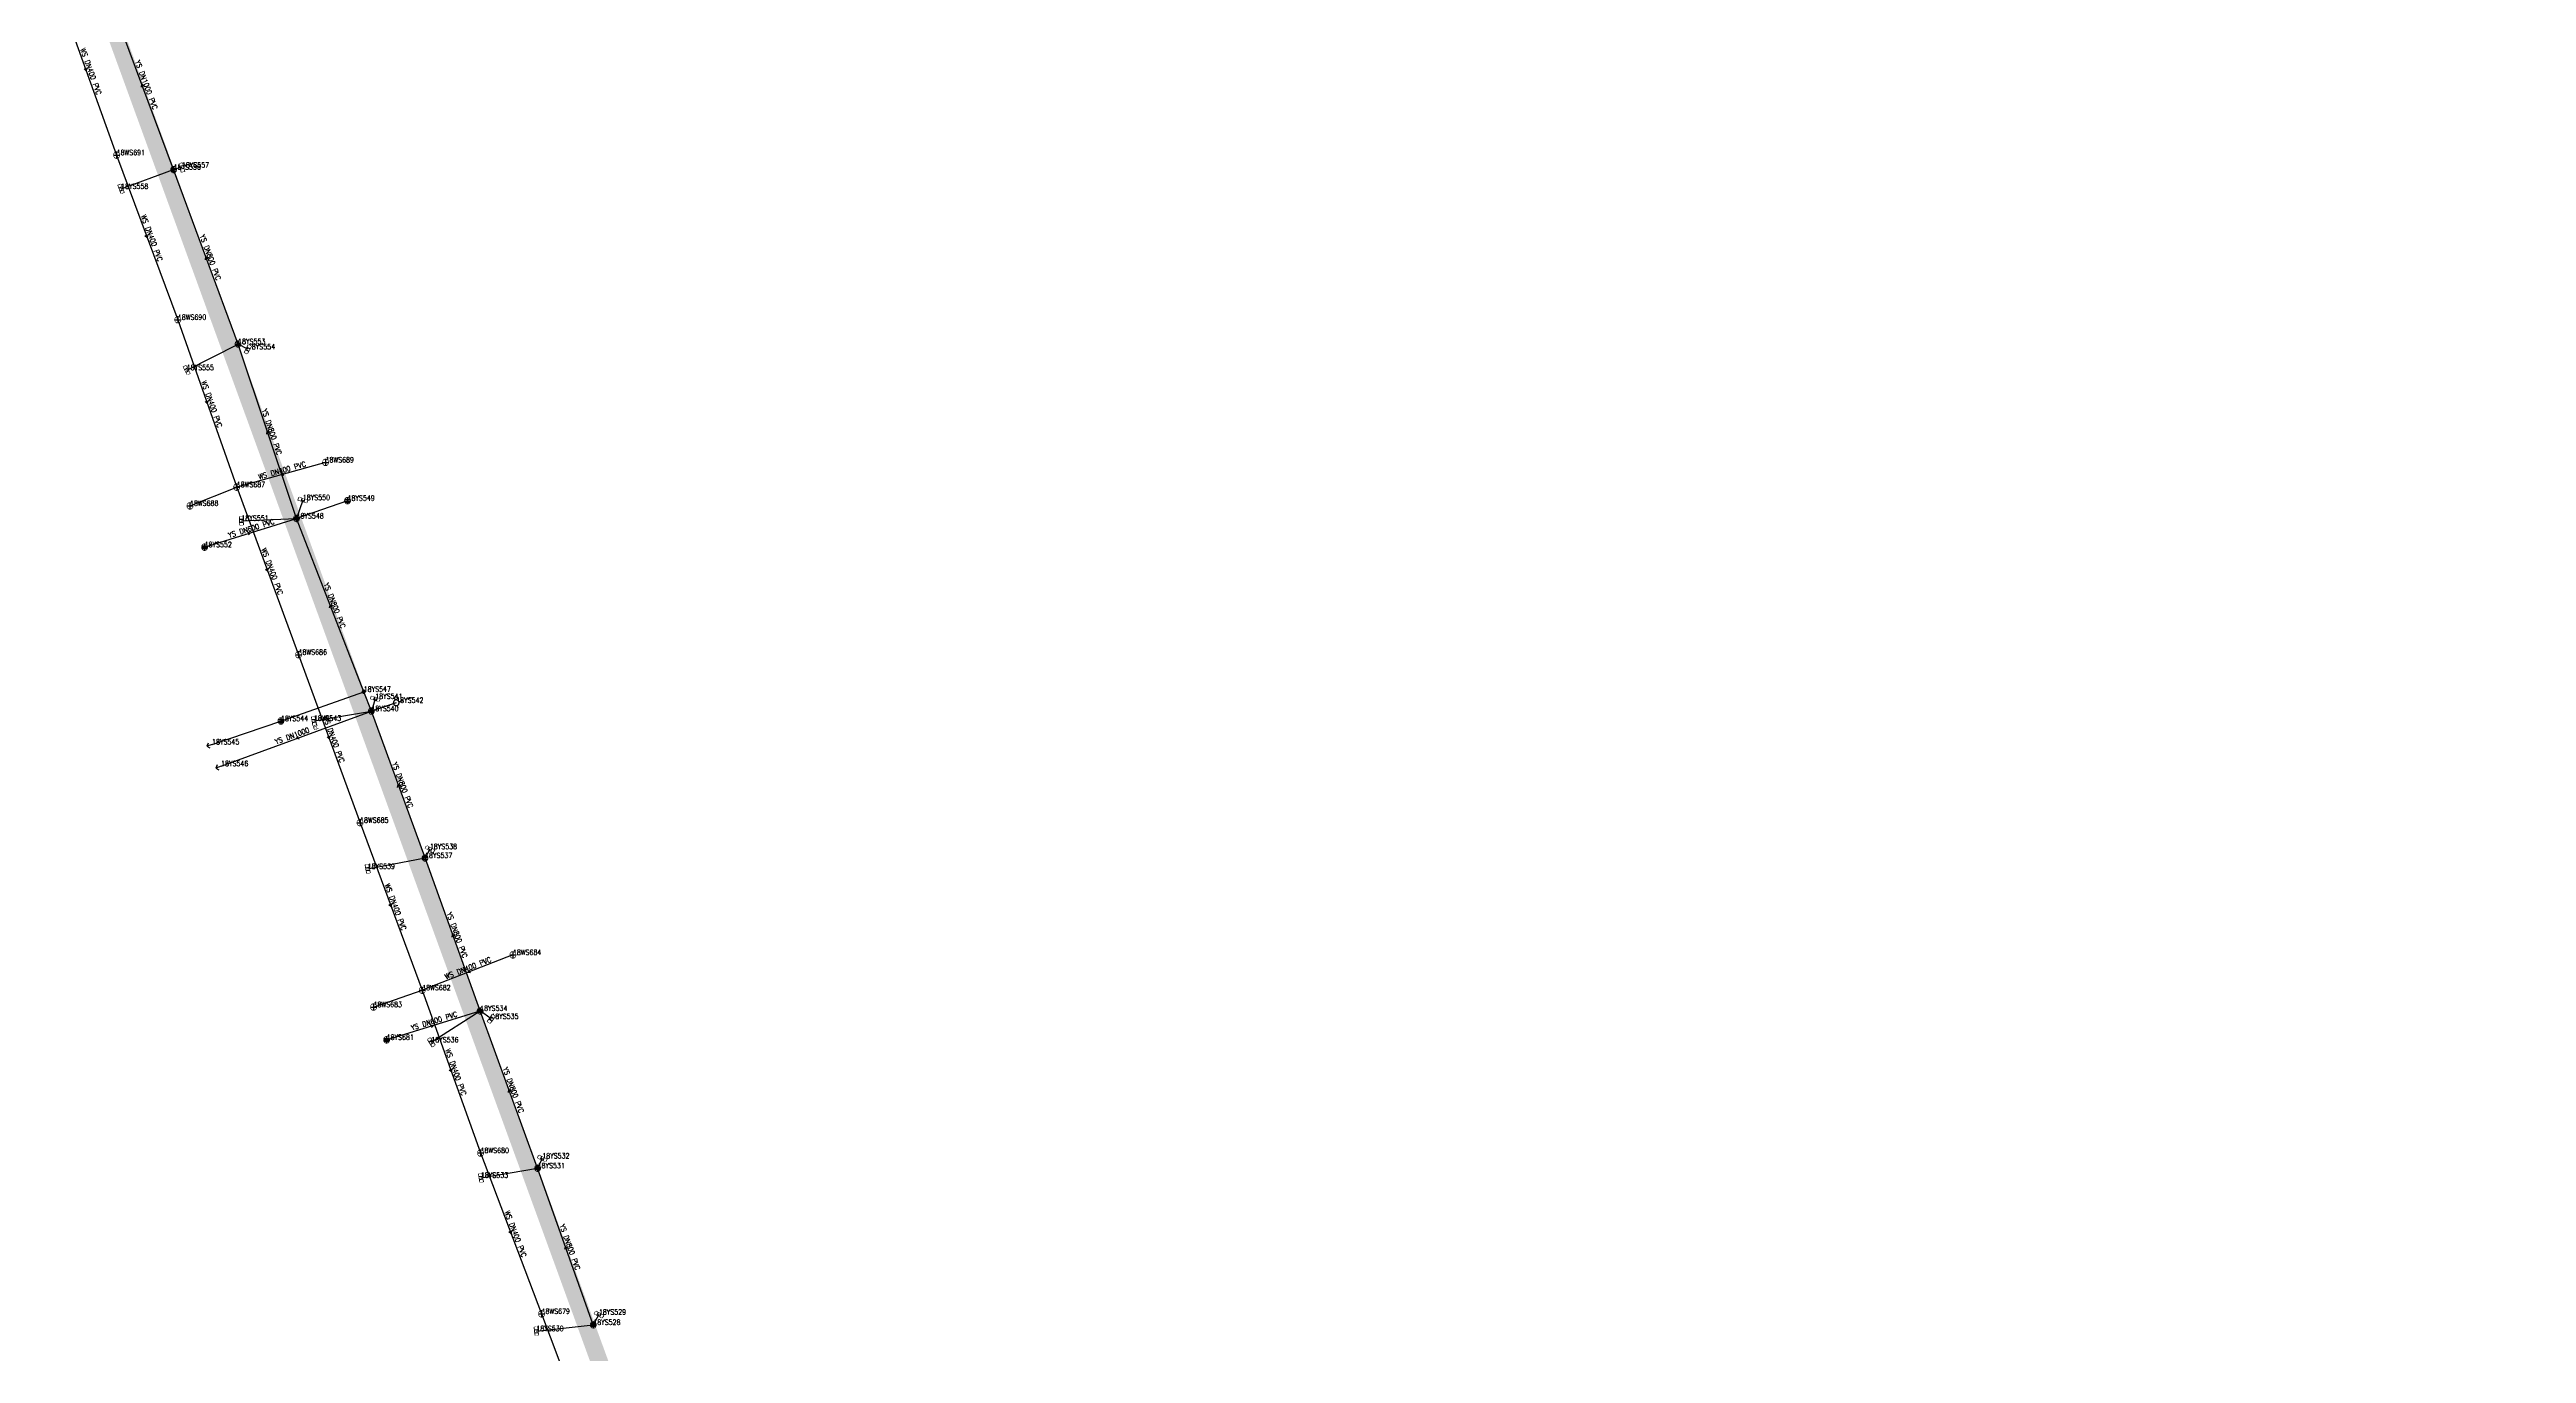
# Model space of a CAD drawing. Extents: x 78813 to 99477, y 2421021 to 2448125.
# Drawn here: x 87670.7 to 88101.1, y 2422597.5 to 2422824.1 of the extents above; entities that cross this region are included whole.
import ezdxf
from ezdxf.enums import TextEntityAlignment as Align

# ---------------------------------------------------------------- set-up
doc = ezdxf.new("R2010")
doc.units = 0
doc.set_wipeout_variables(frame=1)
doc.layers.get('0').update_dxf_attribs({"linetype": 'CONTINUOUS'})
for name, color, linetype in [('DX_WS', 16, 'CONTINUOUS'), ('DX_YS', 42, 'CONTINUOUS'), ('道路', 5, 'CONTINUOUS')]:
    doc.layers.add(name, color=color, linetype=linetype)
doc.layers.add('WSLINE', color=7, linetype='CONTINUOUS', true_color=0x7f0000)
doc.layers.add('YSLINE', color=7, linetype='CONTINUOUS', true_color=0xcc9900)
doc.styles.add('CcNameZT', font='txt.SHX', dxfattribs={"width": 0.8, "bigfont": 'HZTXT.SHX'})
doc.styles.add('PointNameZT', font='txt.SHX', dxfattribs={"width": 0.8, "bigfont": 'HZTXT.SHX'})

# ---------------------------------------------------------------- blocks, each defined once
blk = doc.blocks.new('GC546')
at = {"color": 0}
for p in [(0.866, 0.5), (0.866, -0.5)]:
    blk.add_line(p, (0, 0), dxfattribs=at)
blk = doc.blocks.new('PS污水井')
blk.add_lwpolyline([(1, 0), (1, 0.07), (0.99, 0.14), (0.98, 0.21), (0.96, 0.28), (0.94, 0.34), (0.91, 0.41), (0.88, 0.47), (0.85, 0.53), (0.81, 0.59), (0.77, 0.64), (0.72, 0.69), (0.67, 0.74), (0.62, 0.79), (0.56, 0.83), (0.5, 0.87), (0.44, 0.9), (0.37, 0.93), (0.31, 0.95), (0.24, 0.97), (0.17, 0.98), (0.1, 0.99), (0.03, 1), (-0.03, 1), (-0.1, 0.99), (-0.17, 0.98), (-0.24, 0.97), (-0.31, 0.95), (-0.37, 0.93), (-0.44, 0.9), (-0.5, 0.87), (-0.56, 0.83), (-0.62, 0.79), (-0.67, 0.74), (-0.72, 0.69), (-0.77, 0.64), (-0.81, 0.59), (-0.85, 0.53), (-0.88, 0.47), (-0.91, 0.41), (-0.94, 0.34), (-0.96, 0.28), (-0.98, 0.21), (-0.99, 0.14), (-1, 0.07), (-1, 0), (-1, -0.07), (-0.99, -0.14), (-0.98, -0.21), (-0.96, -0.28), (-0.94, -0.34), (-0.91, -0.41), (-0.88, -0.47), (-0.85, -0.53), (-0.81, -0.59), (-0.77, -0.64), (-0.72, -0.69), (-0.67, -0.74), (-0.62, -0.79), (-0.56, -0.83), (-0.5, -0.87), (-0.44, -0.9), (-0.37, -0.93), (-0.31, -0.95), (-0.24, -0.97), (-0.17, -0.98), (-0.1, -0.99), (-0.03, -1), (0.03, -1), (0.1, -0.99), (0.17, -0.98), (0.24, -0.97), (0.31, -0.95), (0.37, -0.93), (0.44, -0.9), (0.5, -0.87), (0.56, -0.83), (0.62, -0.79), (0.67, -0.74), (0.72, -0.69), (0.77, -0.64), (0.81, -0.59), (0.85, -0.53), (0.88, -0.47), (0.91, -0.41), (0.94, -0.34), (0.96, -0.28), (0.98, -0.21), (0.99, -0.14), (1, 0)], close=True)
blk.add_wipeout([(1, 0), (1, 0.07), (0.99, 0.14), (0.98, 0.21), (0.96, 0.28), (0.94, 0.34), (0.91, 0.41), (0.88, 0.47), (0.85, 0.53), (0.81, 0.59), (0.77, 0.64), (0.72, 0.69), (0.67, 0.74), (0.62, 0.79), (0.56, 0.83), (0.5, 0.87), (0.44, 0.9), (0.37, 0.93), (0.31, 0.95), (0.24, 0.97), (0.17, 0.98), (0.1, 0.99), (0.03, 1), (-0.03, 1), (-0.1, 0.99), (-0.17, 0.98), (-0.24, 0.97), (-0.31, 0.95), (-0.37, 0.93), (-0.44, 0.9), (-0.5, 0.87), (-0.56, 0.83), (-0.62, 0.79), (-0.67, 0.74), (-0.72, 0.69), (-0.77, 0.64), (-0.81, 0.59), (-0.85, 0.53), (-0.88, 0.47), (-0.91, 0.41), (-0.94, 0.34), (-0.96, 0.28), (-0.98, 0.21), (-0.99, 0.14), (-1, 0.07), (-1, 0), (-1, -0.07), (-0.99, -0.14), (-0.98, -0.21), (-0.96, -0.28), (-0.94, -0.34), (-0.91, -0.41), (-0.88, -0.47), (-0.85, -0.53), (-0.81, -0.59), (-0.77, -0.64), (-0.72, -0.69), (-0.67, -0.74), (-0.62, -0.79), (-0.56, -0.83), (-0.5, -0.87), (-0.44, -0.9), (-0.37, -0.93), (-0.31, -0.95), (-0.24, -0.97), (-0.17, -0.98), (-0.1, -0.99), (-0.03, -1), (0.03, -1), (0.1, -0.99), (0.17, -0.98), (0.24, -0.97), (0.31, -0.95), (0.37, -0.93), (0.44, -0.9), (0.5, -0.87), (0.56, -0.83), (0.62, -0.79), (0.67, -0.74), (0.72, -0.69), (0.77, -0.64), (0.81, -0.59), (0.85, -0.53), (0.88, -0.47), (0.91, -0.41), (0.94, -0.34), (0.96, -0.28), (0.98, -0.21), (0.99, -0.14)])
for p, q in [((-1, 0), (0, 0)), ((0, 1), (0, 0)), ((0, 0), (0, -1)), ((0, 0), (1, 0))]:
    blk.add_line(p, q)
blk = doc.blocks.new('PS出水口')
for points in [[(0, 0), (1.97, 0)], [(1.15, -0.88), (1.97, 0), (1.11, 0.93)]]:
    blk.add_lwpolyline(points)
blk = doc.blocks.new('PS雨水井')
blk.add_lwpolyline([(1, 0), (1, 0.07), (0.99, 0.14), (0.98, 0.21), (0.96, 0.28), (0.94, 0.34), (0.91, 0.41), (0.88, 0.47), (0.85, 0.53), (0.81, 0.59), (0.77, 0.64), (0.72, 0.69), (0.67, 0.74), (0.62, 0.79), (0.56, 0.83), (0.5, 0.87), (0.44, 0.9), (0.37, 0.93), (0.31, 0.95), (0.24, 0.97), (0.17, 0.98), (0.1, 0.99), (0.03, 1), (-0.03, 1), (-0.1, 0.99), (-0.17, 0.98), (-0.24, 0.97), (-0.31, 0.95), (-0.37, 0.93), (-0.44, 0.9), (-0.5, 0.87), (-0.56, 0.83), (-0.62, 0.79), (-0.67, 0.74), (-0.72, 0.69), (-0.77, 0.64), (-0.81, 0.59), (-0.85, 0.53), (-0.88, 0.47), (-0.91, 0.41), (-0.94, 0.34), (-0.96, 0.28), (-0.98, 0.21), (-0.99, 0.14), (-1, 0.07), (-1, 0), (-1, -0.07), (-0.99, -0.14), (-0.98, -0.21), (-0.96, -0.28), (-0.94, -0.34), (-0.91, -0.41), (-0.88, -0.47), (-0.85, -0.53), (-0.81, -0.59), (-0.77, -0.64), (-0.72, -0.69), (-0.67, -0.74), (-0.62, -0.79), (-0.56, -0.83), (-0.5, -0.87), (-0.44, -0.9), (-0.37, -0.93), (-0.31, -0.95), (-0.24, -0.97), (-0.17, -0.98), (-0.1, -0.99), (-0.03, -1), (0.03, -1), (0.1, -0.99), (0.17, -0.98), (0.24, -0.97), (0.31, -0.95), (0.37, -0.93), (0.44, -0.9), (0.5, -0.87), (0.56, -0.83), (0.62, -0.79), (0.67, -0.74), (0.72, -0.69), (0.77, -0.64), (0.81, -0.59), (0.85, -0.53), (0.88, -0.47), (0.91, -0.41), (0.94, -0.34), (0.96, -0.28), (0.98, -0.21), (0.99, -0.14), (1, 0)], close=True)
blk.add_wipeout([(1, 0), (1, 0.07), (0.99, 0.14), (0.98, 0.21), (0.96, 0.28), (0.94, 0.34), (0.91, 0.41), (0.88, 0.47), (0.85, 0.53), (0.81, 0.59), (0.77, 0.64), (0.72, 0.69), (0.67, 0.74), (0.62, 0.79), (0.56, 0.83), (0.5, 0.87), (0.44, 0.9), (0.37, 0.93), (0.31, 0.95), (0.24, 0.97), (0.17, 0.98), (0.1, 0.99), (0.03, 1), (-0.03, 1), (-0.1, 0.99), (-0.17, 0.98), (-0.24, 0.97), (-0.31, 0.95), (-0.37, 0.93), (-0.44, 0.9), (-0.5, 0.87), (-0.56, 0.83), (-0.62, 0.79), (-0.67, 0.74), (-0.72, 0.69), (-0.77, 0.64), (-0.81, 0.59), (-0.85, 0.53), (-0.88, 0.47), (-0.91, 0.41), (-0.94, 0.34), (-0.96, 0.28), (-0.98, 0.21), (-0.99, 0.14), (-1, 0.07), (-1, 0), (-1, -0.07), (-0.99, -0.14), (-0.98, -0.21), (-0.96, -0.28), (-0.94, -0.34), (-0.91, -0.41), (-0.88, -0.47), (-0.85, -0.53), (-0.81, -0.59), (-0.77, -0.64), (-0.72, -0.69), (-0.67, -0.74), (-0.62, -0.79), (-0.56, -0.83), (-0.5, -0.87), (-0.44, -0.9), (-0.37, -0.93), (-0.31, -0.95), (-0.24, -0.97), (-0.17, -0.98), (-0.1, -0.99), (-0.03, -1), (0.03, -1), (0.1, -0.99), (0.17, -0.98), (0.24, -0.97), (0.31, -0.95), (0.37, -0.93), (0.44, -0.9), (0.5, -0.87), (0.56, -0.83), (0.62, -0.79), (0.67, -0.74), (0.72, -0.69), (0.77, -0.64), (0.81, -0.59), (0.85, -0.53), (0.88, -0.47), (0.91, -0.41), (0.94, -0.34), (0.96, -0.28), (0.98, -0.21), (0.99, -0.14)])
for p, q in [((-1, 0), (0, 0)), ((-0.88, 0.48), (0, 0.47)), ((0, 1), (0, 0)), ((0, 0.47), (0.88, 0.47)), ((0, 0), (0, -1)), ((0, 0), (1, 0)), ((-0.88, -0.48), (0, -0.48)), ((0, -0.48), (0.88, -0.48))]:
    blk.add_line(p, q)
blk = doc.blocks.new('PS雨篦')
blk.add_lwpolyline([(-1.5, 0.5), (0, 0.5), (1.5, 0.5), (1.5, -0.5), (0, -0.5), (-1.5, -0.5)], close=True)
blk.add_wipeout([(-1.5, 0.5), (0, 0.5), (1.5, 0.5), (1.5, -0.5), (0, -0.5), (-1.5, -0.5)])
for p, q in [((-0.51, -0.5), (-0.51, 0.5)), ((0.49, -0.5), (0.49, 0.5))]:
    blk.add_line(p, q)
blk = doc.blocks.new('PS管线点')
blk.add_wipeout([(0.5, 0), (0.5, 0.03), (0.5, 0.07), (0.49, 0.1), (0.48, 0.14), (0.47, 0.17), (0.46, 0.2), (0.44, 0.23), (0.42, 0.26), (0.4, 0.29), (0.38, 0.32), (0.36, 0.35), (0.33, 0.37), (0.31, 0.39), (0.28, 0.41), (0.25, 0.43), (0.22, 0.45), (0.19, 0.46), (0.15, 0.48), (0.12, 0.49), (0.09, 0.49), (0.05, 0.5), (0.02, 0.5), (-0.02, 0.5), (-0.05, 0.5), (-0.09, 0.49), (-0.12, 0.49), (-0.15, 0.48), (-0.19, 0.46), (-0.22, 0.45), (-0.25, 0.43), (-0.28, 0.41), (-0.31, 0.39), (-0.33, 0.37), (-0.36, 0.35), (-0.38, 0.32), (-0.4, 0.29), (-0.42, 0.26), (-0.44, 0.23), (-0.46, 0.2), (-0.47, 0.17), (-0.48, 0.14), (-0.49, 0.1), (-0.5, 0.07), (-0.5, 0.03), (-0.5, 0), (-0.5, -0.03), (-0.5, -0.07), (-0.49, -0.1), (-0.48, -0.14), (-0.47, -0.17), (-0.46, -0.2), (-0.44, -0.23), (-0.42, -0.26), (-0.4, -0.29), (-0.38, -0.32), (-0.36, -0.35), (-0.33, -0.37), (-0.31, -0.39), (-0.28, -0.41), (-0.25, -0.43), (-0.22, -0.45), (-0.19, -0.46), (-0.15, -0.48), (-0.12, -0.49), (-0.09, -0.49), (-0.05, -0.5), (-0.02, -0.5), (0.02, -0.5), (0.05, -0.5), (0.09, -0.49), (0.12, -0.49), (0.15, -0.48), (0.19, -0.46), (0.22, -0.45), (0.25, -0.43), (0.28, -0.41), (0.31, -0.39), (0.33, -0.37), (0.36, -0.35), (0.38, -0.32), (0.4, -0.29), (0.42, -0.26), (0.44, -0.23), (0.46, -0.2), (0.47, -0.17), (0.48, -0.14), (0.49, -0.1), (0.5, -0.07)])
blk.add_lwpolyline([(0.5, 0), (0.5, 0.03), (0.5, 0.07), (0.49, 0.1), (0.48, 0.14), (0.47, 0.17), (0.46, 0.2), (0.44, 0.23), (0.42, 0.26), (0.4, 0.29), (0.38, 0.32), (0.36, 0.35), (0.33, 0.37), (0.31, 0.39), (0.28, 0.41), (0.25, 0.43), (0.22, 0.45), (0.19, 0.46), (0.15, 0.48), (0.12, 0.49), (0.09, 0.49), (0.05, 0.5), (0.02, 0.5), (-0.02, 0.5), (-0.05, 0.5), (-0.09, 0.49), (-0.12, 0.49), (-0.15, 0.48), (-0.19, 0.46), (-0.22, 0.45), (-0.25, 0.43), (-0.28, 0.41), (-0.31, 0.39), (-0.33, 0.37), (-0.36, 0.35), (-0.38, 0.32), (-0.4, 0.29), (-0.42, 0.26), (-0.44, 0.23), (-0.46, 0.2), (-0.47, 0.17), (-0.48, 0.14), (-0.49, 0.1), (-0.5, 0.07), (-0.5, 0.03), (-0.5, 0), (-0.5, -0.03), (-0.5, -0.07), (-0.49, -0.1), (-0.48, -0.14), (-0.47, -0.17), (-0.46, -0.2), (-0.44, -0.23), (-0.42, -0.26), (-0.4, -0.29), (-0.38, -0.32), (-0.36, -0.35), (-0.33, -0.37), (-0.31, -0.39), (-0.28, -0.41), (-0.25, -0.43), (-0.22, -0.45), (-0.19, -0.46), (-0.15, -0.48), (-0.12, -0.49), (-0.09, -0.49), (-0.05, -0.5), (-0.02, -0.5), (0.02, -0.5), (0.05, -0.5), (0.09, -0.49), (0.12, -0.49), (0.15, -0.48), (0.19, -0.46), (0.22, -0.45), (0.25, -0.43), (0.28, -0.41), (0.31, -0.39), (0.33, -0.37), (0.36, -0.35), (0.38, -0.32), (0.4, -0.29), (0.42, -0.26), (0.44, -0.23), (0.46, -0.2), (0.47, -0.17), (0.48, -0.14), (0.49, -0.1), (0.5, -0.07), (0.5, 0)], close=True)
blk = doc.blocks.new('PS预留口')
blk.add_lwpolyline([(4.2, 0), (5.8, 0)])
blk.add_wipeout([(1, 0), (1, 0.07), (0.99, 0.14), (0.98, 0.21), (0.96, 0.28), (0.94, 0.34), (0.91, 0.41), (0.88, 0.47), (0.85, 0.53), (0.81, 0.59), (0.77, 0.64), (0.72, 0.69), (0.67, 0.74), (0.62, 0.79), (0.56, 0.83), (0.5, 0.87), (0.44, 0.9), (0.37, 0.93), (0.31, 0.95), (0.24, 0.97), (0.17, 0.98), (0.1, 0.99), (0.03, 1), (-0.03, 1), (-0.1, 0.99), (-0.17, 0.98), (-0.24, 0.97), (-0.31, 0.95), (-0.37, 0.93), (-0.44, 0.9), (-0.5, 0.87), (-0.56, 0.83), (-0.62, 0.79), (-0.67, 0.74), (-0.72, 0.69), (-0.77, 0.64), (-0.81, 0.59), (-0.85, 0.53), (-0.88, 0.47), (-0.91, 0.41), (-0.94, 0.34), (-0.96, 0.28), (-0.98, 0.21), (-0.99, 0.14), (-1, 0.07), (-1, 0), (-1, -0.07), (-0.99, -0.14), (-0.98, -0.21), (-0.96, -0.28), (-0.94, -0.34), (-0.91, -0.41), (-0.88, -0.47), (-0.85, -0.53), (-0.81, -0.59), (-0.77, -0.64), (-0.72, -0.69), (-0.67, -0.74), (-0.62, -0.79), (-0.56, -0.83), (-0.5, -0.87), (-0.44, -0.9), (-0.37, -0.93), (-0.31, -0.95), (-0.24, -0.97), (-0.17, -0.98), (-0.1, -0.99), (-0.03, -1), (0.03, -1), (0.1, -0.99), (0.17, -0.98), (0.24, -0.97), (0.31, -0.95), (0.37, -0.93), (0.44, -0.9), (0.5, -0.87), (0.56, -0.83), (0.62, -0.79), (0.67, -0.74), (0.72, -0.69), (0.77, -0.64), (0.81, -0.59), (0.85, -0.53), (0.88, -0.47), (0.91, -0.41), (0.94, -0.34), (0.96, -0.28), (0.98, -0.21), (0.99, -0.14)])
blk.add_line((1, 0), (2.6, 0))
blk.add_lwpolyline([(1, 0), (1, 0.07), (0.99, 0.14), (0.98, 0.21), (0.96, 0.28), (0.94, 0.34), (0.91, 0.41), (0.88, 0.47), (0.85, 0.53), (0.81, 0.59), (0.77, 0.64), (0.72, 0.69), (0.67, 0.74), (0.62, 0.79), (0.56, 0.83), (0.5, 0.87), (0.44, 0.9), (0.37, 0.93), (0.31, 0.95), (0.24, 0.97), (0.17, 0.98), (0.1, 0.99), (0.03, 1), (-0.03, 1), (-0.1, 0.99), (-0.17, 0.98), (-0.24, 0.97), (-0.31, 0.95), (-0.37, 0.93), (-0.44, 0.9), (-0.5, 0.87), (-0.56, 0.83), (-0.62, 0.79), (-0.67, 0.74), (-0.72, 0.69), (-0.77, 0.64), (-0.81, 0.59), (-0.85, 0.53), (-0.88, 0.47), (-0.91, 0.41), (-0.94, 0.34), (-0.96, 0.28), (-0.98, 0.21), (-0.99, 0.14), (-1, 0.07), (-1, 0), (-1, -0.07), (-0.99, -0.14), (-0.98, -0.21), (-0.96, -0.28), (-0.94, -0.34), (-0.91, -0.41), (-0.88, -0.47), (-0.85, -0.53), (-0.81, -0.59), (-0.77, -0.64), (-0.72, -0.69), (-0.67, -0.74), (-0.62, -0.79), (-0.56, -0.83), (-0.5, -0.87), (-0.44, -0.9), (-0.37, -0.93), (-0.31, -0.95), (-0.24, -0.97), (-0.17, -0.98), (-0.1, -0.99), (-0.03, -1), (0.03, -1), (0.1, -0.99), (0.17, -0.98), (0.24, -0.97), (0.31, -0.95), (0.37, -0.93), (0.44, -0.9), (0.5, -0.87), (0.56, -0.83), (0.62, -0.79), (0.67, -0.74), (0.72, -0.69), (0.77, -0.64), (0.81, -0.59), (0.85, -0.53), (0.88, -0.47), (0.91, -0.41), (0.94, -0.34), (0.96, -0.28), (0.98, -0.21), (0.99, -0.14), (1, 0)], close=True)
for points in [[(0, 1), (0, 2)], [(0, -2), (0, -1)]]:
    blk.add_lwpolyline(points)

msp = doc.modelspace()

# ---------------------------------------------------------------- block references
at = {"layer": 'DX_WS', "yscale": 0.5, "zscale": 0.5}
for p, xscale, rotation in [((87677.08, 2422820.43, 1.41), 0.5000000001357968, 109.7590843026944), ((87687.66, 2422791.46, 1.44), 0.4999999999128417, 110.3759325751962), ((87698.1, 2422762.6, 1.44), 0.4999999999554566, 109.3995399152059), ((87710.93, 2422750.21, 1.55), 0.5000000000450772, 15.60130783226002), ((87708.59, 2422733.5, 1.38), 0.5000000001353091, 110.2400881809159), ((87719.3, 2422704.33, 1.35), 0.5000000000511404, 110.0949780852675), ((87730.05, 2422675.17, 1.38), 0.5000000000618906, 110.3568577962244), ((87743.33, 2422663.69, 1.56), 0.5000000000191583, 21.22647690584033), ((87740.52, 2422646.47, 1.47), 0.5000000001390644, 109.7107366777624), ((87750.89, 2422618.34, 1.47), 0.5000000001414706, 110.7657669271556)]:
    msp.add_blockref('GC546', p, dxfattribs=dict(at, xscale=xscale, rotation=rotation))
at = {"layer": 'DX_YS', "yscale": 0.5, "zscale": 0.5}
for name, p, xscale, rotation in [('GC546', (87686.74, 2422818.08, 2.67), 0.4999999999011732, 290.4165922700901), ('GC546', (87697.85, 2422788.09, 2.6), 0.5000000000463652, 290.2742438753552), ('GC546', (87708.53, 2422757.77, 2.52), 0.4999999999813657, 288.5085937446858), ('GC546', (87719.44, 2422727.55, 2.64), 0.5000000000647984, 291.2004372129498), ('PS出水口', (87698.93, 2422703.34, 1.49), 0.5000000000075325, 198.7774325898387), ('GC546', (87713.55, 2422704.35, 1.67), 0.4999999999334782, 20.10787543253575), ('PS出水口', (87700.49, 2422699.57, 1.52), 0.4999999999334782, 200.1078754325358), ('GC546', (87731.27, 2422696.37, 2.69), 0.5000000001643665, 290.0747618210027), ('GC546', (87740.73, 2422670.31, 2.67), 0.500000000032575, 289.8206237236381), ('GC546', (87750.51, 2422643.35, 2.69), 0.5000000000381966, 290.0564470155459), ('GC546', (87760.34, 2422616.07, 2.68), 0.4999999998688717, 289.582466964225)]:
    msp.add_blockref(name, p, dxfattribs=dict(at, xscale=xscale, rotation=rotation))

# ---------------------------------------------------------------- texts
at = {"layer": 'DX_WS', "style": 'CcNameZT', "width": 0.8}
for rotation, p in [(289.7591, (87677.32, 2422820.52, 1.41)), (290.3759, (87687.9, 2422791.55, 1.41)), (289.3995, (87698.34, 2422762.69, 1.48)), (15.6013, (87710.87, 2422750.45, 1.65)), (290.2401, (87708.83, 2422733.59, 1.35)), (290.095, (87719.54, 2422704.42, 1.39)), (290.3569, (87730.28, 2422675.26, 1.32)), (21.2265, (87743.24, 2422663.92, 1.68)), (289.7107, (87740.75, 2422646.55, 1.46)), (290.7658, (87751.12, 2422618.43, 1.47))]:
    msp.add_text(' WS DN400 PVC', height=0.9, rotation=rotation, dxfattribs=at).set_placement(p, align=Align.CENTER)
at = {"layer": 'DX_WS', "style": 'PointNameZT', "width": 0.8}
for s, p in [('18WS691', (87682.35, 2422805.77, 1.41)), ('18WS690', (87692.98, 2422777.15, 1.48)), ('18WS689', (87718.65, 2422752.36, 1.65)), ('18WS688', (87695.09, 2422744.8, 2.15)), ('18WS687', (87703.22, 2422748.06, 1.35)), ('18WS686', (87713.96, 2422718.94, 1.39)), ('18WS685', (87724.65, 2422689.73, 1.32)), ('18WS684', (87751.21, 2422666.75, 1.68)), ('18WS682', (87735.45, 2422660.62, 1.46)), ('18WS683', (87727, 2422657.69, 2.26)), ('18WS680', (87745.59, 2422632.32, 1.47)), ('18WS679', (87756.19, 2422604.36, 1.47))]:
    msp.add_text(s, height=0.9, dxfattribs=at).set_placement(p)
at = {"layer": 'DX_YS', "style": 'CcNameZT', "width": 0.8}
for s, rotation, p in [(' YS DN1000 PVC', 290.4166, (87686.97, 2422818.16, 2.66)), (' YS DN800 PVC', 290.2742, (87698.09, 2422788.18, 2.54)), (' YS DN800 PVC', 288.5086, (87708.77, 2422757.85, 2.51)), (' YS DN600 PVC', 17.3052, (87705.55, 2422740.36, 2.58)), (' YS DN800 PVC', 291.2004, (87719.68, 2422727.64, 2.77)), (' YS DN1000 砼', 20.1079, (87713.46, 2422704.59, 1.82)), (' YS DN800 PVC', 290.0748, (87731.51, 2422696.45, 2.6)), (' YS DN800 PVC', 289.8206, (87740.96, 2422670.39, 2.66)), (' YS DN600 PVC', 17.1829, (87737.32, 2422654.74, 2.71)), (' YS DN800 PVC', 290.0564, (87750.74, 2422643.43, 2.71)), (' YS DN800 PVC', 289.5825, (87760.58, 2422616.15, 2.69))]:
    msp.add_text(s, height=0.9, rotation=rotation, dxfattribs=at).set_placement(p, align=Align.CENTER)
at = {"layer": 'DX_YS', "style": 'PointNameZT', "width": 0.8}
for s, p in [('18YS556', (87692.25, 2422803.25, 2.66)), ('18YS557', (87693.69, 2422803.62, 4.74)), ('18YS558', (87683.12, 2422799.91, 4.75)), ('18YS553', (87703.45, 2422772.94, 2.54)), ('18YS554', (87705.15, 2422772.02, 4.69)), ('18YS555', (87694.52, 2422768.4, 4.74)), ('18YS550', (87714.7, 2422745.82, 4.7)), ('18YS549', (87722.47, 2422745.71, 2.59)), ('18YS551', (87704.03, 2422742.23, 4.7)), ('18YS548', (87713.6, 2422742.61, 2.51)), ('18YS552', (87697.63, 2422737.63, 2.58)), ('18YS547', (87725.28, 2422712.5, 2.77)), ('18YS541', (87727.29, 2422711.26, 4.64)), ('18YS542', (87730.93, 2422710.58, 2)), ('18YS544', (87710.9, 2422707.41, 1.41)), ('18YS543', (87716.63, 2422707.45, 4.63)), ('18YS540', (87726.61, 2422709.13, 2.79)), ('18YS545', (87698.93, 2422703.34, 1.49)), ('18YS546', (87700.49, 2422699.57, 1.52)), ('18YS538', (87736.78, 2422685.15, 4.69)), ('18YS539', (87725.98, 2422681.7, 4.66)), ('18YS537', (87735.94, 2422683.6, 2.6)), ('18YS534', (87745.52, 2422657.02, 2.66)), ('18YS535', (87747.45, 2422655.62, 4.73)), ('18YS681', (87729.26, 2422651.99, 2.71)), ('18YS536', (87737.03, 2422651.56, 4.77)), ('18YS533', (87745.65, 2422628.02, 4.79)), ('18YS531', (87755.5, 2422629.68, 2.71)), ('18YS532', (87756.31, 2422631.37, 4.7)), ('18YS528', (87765.18, 2422602.45, 2.69)), ('18YS529', (87766.15, 2422604.23, 4.76)), ('18YS530', (87755.29, 2422601.35, 4.83))]:
    msp.add_text(s, height=0.9, dxfattribs=at).set_placement(p)

# ---------------------------------------------------------------- next in the draw order: block references
at = {"layer": 'DX_WS', "xscale": 0.5, "yscale": 0.5, "zscale": 0.5}
for p in [(87682.35, 2422805.77, 1.41), (87692.98, 2422777.15, 1.48), (87718.65, 2422752.36, 1.65), (87695.09, 2422744.8, 2.15), (87703.22, 2422748.06, 1.35), (87713.96, 2422718.94, 1.39), (87724.65, 2422689.73, 1.32), (87751.21, 2422666.75, 1.68), (87735.45, 2422660.62, 1.46), (87727, 2422657.69, 2.26), (87745.59, 2422632.32, 1.47), (87756.19, 2422604.36, 1.47)]:
    msp.add_blockref('PS污水井', p, dxfattribs=at)
at = {"layer": 'DX_YS', "yscale": 0.5, "zscale": 0.5}
for p, xscale, rotation in [((87693.69, 2422803.62, 4.74), 0.5000000001659999, 104.484733554403), ((87683.12, 2422799.91, 4.75), 0.4999999999992902, 290.098874734382), ((87705.15, 2422772.02, 4.69), 0.5000000000483807, 61.49616125554711), ((87694.52, 2422768.4, 4.74), 0.4999999999251227, 296.9027434191469), ((87714.7, 2422745.82, 4.7), 0.4999999999747802, 161.2334944697319), ((87704.03, 2422742.23, 4.7), 0.5000000002014158, 272.2853509611384), ((87727.29, 2422711.26, 4.64), 0.5000000000498674, 162.214267335723), ((87716.63, 2422707.45, 4.63), 0.5000000001877851, 279.5675647442397), ((87736.78, 2422685.15, 4.69), 0.4999999999039844, 151.3817460706441), ((87725.98, 2422681.7, 4.66), 0.4999999998338395, 280.8244805699082), ((87747.45, 2422655.62, 4.73), 0.5000000000923454, 54.08221920465661), ((87737.03, 2422651.56, 4.77), 0.5000000001157549, 302.702470031086), ((87756.31, 2422631.37, 4.7), 0.4999999999819213, 154.4220002821956), ((87745.65, 2422628.02, 4.79), 0.4999999998603464, 279.5359113493696), ((87766.15, 2422604.23, 4.76), 0.4999999999235139, 151.520729387561)]:
    msp.add_blockref('PS雨篦', p, dxfattribs=dict(at, xscale=xscale, rotation=rotation))
at = {"layer": 'DX_YS', "xscale": 0.5, "yscale": 0.5, "zscale": 0.5}
for p in [(87722.47, 2422745.71, 2.59), (87713.6, 2422742.61, 2.51), (87697.63, 2422737.63, 2.58), (87710.9, 2422707.41, 1.41), (87729.26, 2422651.99, 2.71)]:
    msp.add_blockref('PS雨水井', p, dxfattribs=at)

# ---------------------------------------------------------------- next in the draw order: linework, layer by layer
at = {"layer": 'WSLINE'}
for p, q in [((87671.82, 2422835.09, 1.41), (87682.35, 2422805.77, 1.41)), ((87718.65, 2422752.36, 1.65), (87703.22, 2422748.06, 1.46)), ((87695.09, 2422744.8, 2.15), (87703.22, 2422748.06, 2.35)), ((87703.22, 2422748.06, 1.35), (87713.96, 2422718.94, 1.42)), ((87751.21, 2422666.75, 1.68), (87735.45, 2422660.62, 1.43)), ((87727, 2422657.69, 2.26), (87735.45, 2422660.62, 1.48))]:
    msp.add_line(p, q, dxfattribs=at)
at = {"layer": 'YSLINE'}
for p, q in [((87714.7, 2422745.82, 4.7), (87713.6, 2422742.61, 4.67)), ((87722.47, 2422745.71, 2.59), (87713.6, 2422742.61, 2.51)), ((87697.63, 2422737.63, 2.58), (87713.6, 2422742.61, 2.51)), ((87704.03, 2422742.23, 4.7), (87713.6, 2422742.61, 4.59)), ((87698.93, 2422703.34, 1.49), (87710.9, 2422707.41, 1.38))]:
    msp.add_line(p, q, dxfattribs=at)

# ---------------------------------------------------------------- next in the draw order: block references
at = {"layer": 'DX_YS', "xscale": 0.5, "yscale": 0.5, "zscale": 0.5}
for name, p in [('PS雨水井', (87692.25, 2422803.25, 2.66)), ('PS雨水井', (87703.45, 2422772.94, 2.54)), ('PS管线点', (87725.28, 2422712.5, 2.77)), ('PS雨水井', (87726.61, 2422709.13, 2.79)), ('PS雨水井', (87735.94, 2422683.6, 2.6)), ('PS雨水井', (87745.52, 2422657.02, 2.66)), ('PS雨水井', (87755.5, 2422629.68, 2.71)), ('PS雨水井', (87765.18, 2422602.45, 2.69))]:
    msp.add_blockref(name, p, dxfattribs=at)
at = {"layer": 'DX_YS', "yscale": 0.5, "zscale": 0.5}
for name, p, xscale, rotation in [('GC546', (87705.62, 2422740.12, 2.54), 0.4999999999505374, 197.305191139809), ('PS预留口', (87730.93, 2422710.58, 2), 0.499999999962752, 18.54208810260692), ('GC546', (87737.39, 2422654.5, 2.66), 0.4999999999744663, 197.1829210173465), ('PS雨篦', (87755.29, 2422601.35, 4.83), 0.5000000000310827, 276.3891228362497)]:
    msp.add_blockref(name, p, dxfattribs=dict(at, xscale=xscale, rotation=rotation))

# ---------------------------------------------------------------- next in the draw order: linework, layer by layer
at = {"layer": 'WSLINE'}
for p, q in [((87682.35, 2422805.77, 1.41), (87692.98, 2422777.15, 1.48)), ((87692.98, 2422777.15, 1.48), (87703.22, 2422748.06, 1.39)), ((87713.96, 2422718.94, 1.39), (87724.65, 2422689.73, 1.31)), ((87724.65, 2422689.73, 1.32), (87735.45, 2422660.62, 1.45)), ((87735.45, 2422660.62, 1.46), (87745.59, 2422632.32, 1.47)), ((87745.59, 2422632.32, 1.47), (87756.19, 2422604.36, 1.47)), ((87756.19, 2422604.36, 1.47), (87766.43, 2422577.1, 1.35))]:
    msp.add_line(p, q, dxfattribs=at)
at = {"layer": 'YSLINE'}
for p, q in [((87692.25, 2422803.25, 2.66), (87681.22, 2422832.9, 2.68)), ((87683.12, 2422799.91, 4.75), (87692.25, 2422803.25, 4.49)), ((87693.69, 2422803.62, 4.74), (87692.25, 2422803.25, 4.56)), ((87703.45, 2422772.94, 2.54), (87692.25, 2422803.25, 2.66)), ((87694.52, 2422768.4, 4.74), (87703.45, 2422772.94, 4.62)), ((87705.15, 2422772.02, 4.69), (87703.45, 2422772.94, 4.62)), ((87713.6, 2422742.61, 2.51), (87703.45, 2422772.94, 2.54)), ((87725.28, 2422712.5, 2.77), (87713.6, 2422742.61, 2.51)), ((87710.9, 2422707.41, 1.41), (87725.28, 2422712.5, 2.67)), ((87726.61, 2422709.13, 2.79), (87725.28, 2422712.5, 2.77)), ((87727.29, 2422711.26, 4.64), (87726.61, 2422709.13, 4.56)), ((87700.49, 2422699.57, 1.52), (87726.61, 2422709.13, 1.82)), ((87716.63, 2422707.45, 4.63), (87726.61, 2422709.13, 4.59)), ((87730.93, 2422710.58, 2), (87726.61, 2422709.13, 1.82)), ((87735.94, 2422683.6, 2.6), (87726.61, 2422709.13, 2.79)), ((87736.78, 2422685.15, 4.69), (87735.94, 2422683.6, 4.62)), ((87725.98, 2422681.7, 4.66), (87735.94, 2422683.6, 4.64)), ((87745.52, 2422657.02, 2.66), (87735.94, 2422683.6, 2.67)), ((87729.26, 2422651.99, 2.71), (87745.52, 2422657.02, 2.61)), ((87737.03, 2422651.56, 4.77), (87745.52, 2422657.02, 4.71)), ((87747.45, 2422655.62, 4.73), (87745.52, 2422657.02, 4.71)), ((87755.5, 2422629.68, 2.71), (87745.52, 2422657.02, 2.66)), ((87745.65, 2422628.02, 4.79), (87755.5, 2422629.68, 4.66)), ((87756.31, 2422631.37, 4.7), (87755.5, 2422629.68, 4.63)), ((87765.18, 2422602.45, 2.69), (87755.5, 2422629.68, 2.67)), ((87766.15, 2422604.23, 4.76), (87765.18, 2422602.45, 4.7)), ((87755.29, 2422601.35, 4.83), (87765.18, 2422602.45, 4.71))]:
    msp.add_line(p, q, dxfattribs=at)
at = {"layer": '道路', "const_width": 3, "flags": 128}
msp.add_lwpolyline([(88474.48, 2422626.27), (87840.88, 2422389.54), (87831.48, 2422416.89), (87482.93, 2423374.04), (87471.54, 2423418.96), (87483.26, 2423474.56), (87496.93, 2423508.71), (87516.61, 2423561), (87508.45, 2423616.21), (87455.27, 2423773.37)], dxfattribs=at)

doc.saveas('drawing.dxf')
